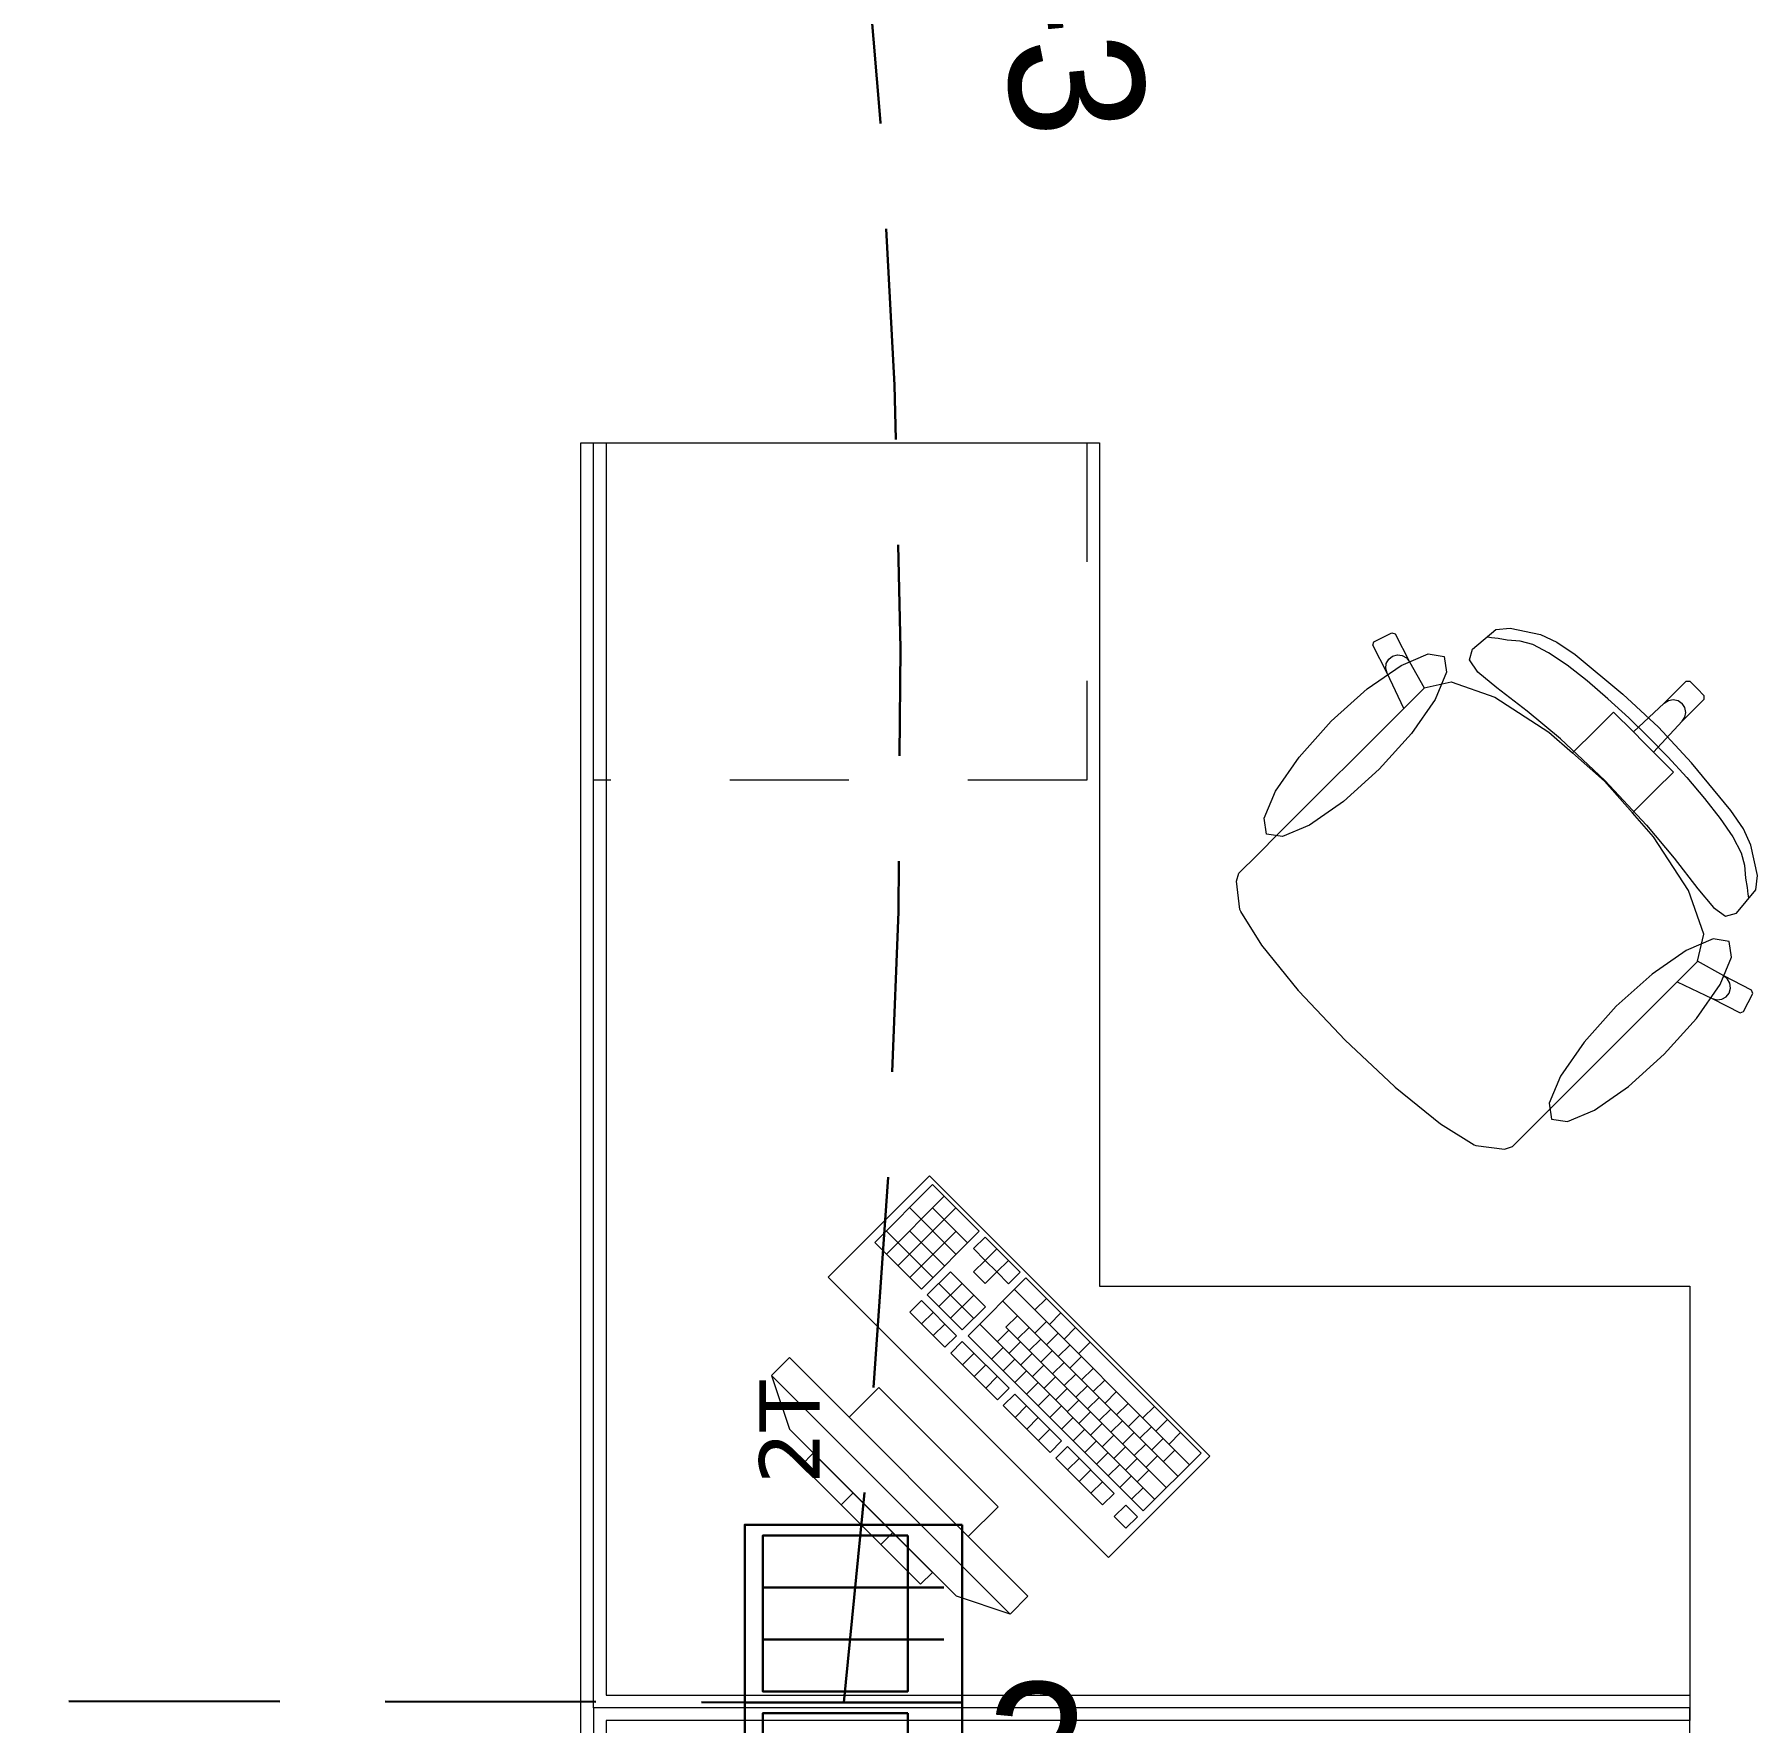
# Model space of a CAD drawing. Header units: inches. Extents: x -19 to 5698, y -728 to 92.
# Drawn here: x 119.938 to 121.981, y 12.084 to 14.085 of the extents above; entities that cross this region are included whole.
import ezdxf

# ---------------------------------------------------------------- set-up
doc = ezdxf.new("R2010")
doc.units = ezdxf.units.IN
doc.header["$MEASUREMENT"] = 0
for name, pattern in [('CONTINUA', [0]), ('HIDDEN', [0.375, 0.25, -0.125]), ('Rayas', [0.282222, 0.141111, -0.141111])]:
    doc.linetypes.add(name, pattern=pattern)
doc.layers.get('0').update_dxf_attribs({"color": 61})
for name, color, linetype, lineweight in [('00 conduct tomacorr', 120, 'HIDDEN', 30), ('00 IE CKTO ILUMINACION', 3, 'Continuous', 50), ('00 IE LUZ EMERGENCIA', 253, 'Continuous', 0)]:
    doc.layers.add(name, color=color, linetype=linetype, lineweight=lineweight)
doc.layers.add('Interior - Mobiliario', color=7, linetype='Continuous')
doc.styles.add('Annotative', font='arial.ttf')

# ---------------------------------------------------------------- blocks, each defined once
blk = doc.blocks.new('CAJA POP UP 6 MODULOS')
at = {"layer": '00 conduct tomacorr', "linetype": 'Continuous'}
for p, q in [((-0.095, -0.165), (-0.095, -0.0151)), ((-0.052, -0.165), (-0.052, -0.0151)), ((0.052, -0.165), (0.052, -0.0151)), ((0.095, -0.165), (0.095, -0.0151)), ((0, -0.165), (0, -0.18))]:
    blk.add_line(p, q, dxfattribs=at)
for points in [[(-0.147, 0), (0.147, 0), (0.147, -0.18), (-0.147, -0.18)], [(0, 0), (0.147, 0), (0.147, -0.18), (0, -0.18)]]:
    blk.add_lwpolyline(points, close=True, dxfattribs=at)
for points in [[(-0.138, -0.045), (-0.009, -0.045), (-0.009, -0.165), (-0.138, -0.165), (-0.138, -0.045)], [(0.009, -0.045), (0.138, -0.045), (0.138, -0.165), (0.009, -0.165), (0.009, -0.045)]]:
    blk.add_lwpolyline(points, dxfattribs=at)
at = {"color": 1, "insert": (-0.1807, -0.168), "char_height": 0.05, "attachment_point": 1, "rotation": 180}
blk.add_mtext_dynamic_manual_height_columns('{\\fVerdana|b0|i0|c0|p34;2T}', width=0.000481, gutter_width=0.1561, heights=[0], dxfattribs=at)

msp = doc.modelspace()

# ---------------------------------------------------------------- linework, layer by layer
at = {"layer": '00 conduct tomacorr'}
msp.add_line((106.4788, 12.1324), (120.8975, 12.1077, 0.0001), dxfattribs=at)
msp.add_arc((110.7323, 13.2822, 0.0001), 10.2329, 353.40927, 21.40637, dxfattribs=at)
at = {"layer": 'Interior - Mobiliario', "color": 175, "linetype": 'Continuous', "lineweight": 13}
for p, q in [((120.586, 13.6013), (120.616, 13.6013)), ((120.586, 12.1163), (120.586, 13.6013)), ((120.616, 13.6013), (120.616, 12.1163)), ((121.5251, 13.3611), (121.5264, 13.3651)), ((121.5264, 13.3651), (121.5478, 13.3759)), ((121.5478, 13.3759), (121.5518, 13.3746)), ((121.5518, 13.3746), (121.5688, 13.3415)), ((121.6432, 13.3566), (121.671, 13.3798)), ((121.6658, 13.3701), (121.6613, 13.3709)), ((121.6738, 13.3693), (121.6658, 13.3701)), ((121.671, 13.3798), (121.6878, 13.3816)), ((121.6846, 13.3673), (121.6738, 13.3693)), ((121.7, 13.3661), (121.6846, 13.3673)), ((121.6878, 13.3816), (121.724, 13.3739)), ((121.7147, 13.3622), (121.7, 13.3661)), ((121.724, 13.3739), (121.7432, 13.3649)), ((121.7432, 13.3649), (121.7649, 13.35)), ((121.5421, 13.328), (121.5251, 13.3611)), ((121.5411, 13.3394), (121.544, 13.3445)), ((121.544, 13.3445), (121.5486, 13.3481)), ((121.5486, 13.3481), (121.5542, 13.3497)), ((121.5542, 13.3497), (121.56, 13.349)), ((121.56, 13.349), (121.5652, 13.3461)), ((121.5652, 13.3461), (121.5688, 13.3415)), ((121.6398, 13.3437), (121.6432, 13.3566)), ((121.7336, 13.3523), (121.7147, 13.3622)), ((121.7554, 13.3374), (121.7336, 13.3523)), ((121.7649, 13.35), (121.8216, 13.3032)), ((121.5405, 13.3336), (121.5411, 13.3394)), ((121.5421, 13.328), (121.5405, 13.3336)), ((121.5617, 13.2862), (121.5421, 13.328)), ((121.5688, 13.3415), (121.5861, 13.3105)), ((121.6498, 13.3293), (121.6398, 13.3437)), ((121.6721, 13.3107), (121.6498, 13.3293)), ((121.7792, 13.3188), (121.7554, 13.3374)), ((121.5859, 13.3104), (121.5617, 13.2862)), ((121.5859, 13.3104), (121.5861, 13.3105)), ((121.5861, 13.3105), (121.6181, 13.3179)), ((121.6181, 13.3179), (121.67, 13.2996)), ((121.7082, 13.2828), (121.6721, 13.3107)), ((121.8039, 13.2977), (121.7792, 13.3188)), ((121.8216, 13.3032), (121.8638, 13.2641)), ((121.8707, 13.2923), (121.8968, 13.3184)), ((121.8968, 13.3184), (121.901, 13.3184)), ((121.901, 13.3184), (121.9096, 13.3098)), ((121.9181, 13.3013), (121.9096, 13.3098)), ((121.4138, 13.1383), (121.5617, 13.2862)), ((121.67, 13.2996), (121.7339, 13.2582)), ((121.7476, 13.2501), (121.7082, 13.2828)), ((121.8286, 13.2751), (121.8039, 13.2977)), ((121.8342, 13.2583), (121.8707, 13.2923)), ((121.8707, 13.2923), (121.8756, 13.2956)), ((121.8756, 13.2956), (121.8813, 13.2967)), ((121.8813, 13.2967), (121.8871, 13.2955)), ((121.8871, 13.2955), (121.892, 13.2922)), ((121.892, 13.271), (121.9181, 13.2971)), ((121.8952, 13.2873), (121.892, 13.2922)), ((121.8964, 13.2816), (121.8952, 13.2873)), ((121.9181, 13.2971), (121.9181, 13.3013)), ((121.7894, 13.2608), (121.8105, 13.282)), ((121.8105, 13.282), (121.8342, 13.2583)), ((121.852, 13.2523), (121.8286, 13.2751)), ((121.8581, 13.2344), (121.892, 13.271)), ((121.9029, 13.2219), (121.8638, 13.2641)), ((121.892, 13.271), (121.8953, 13.2758)), ((121.8953, 13.2758), (121.8964, 13.2816)), ((121.7339, 13.2582), (121.762, 13.2334)), ((121.8003, 13.2006), (121.7476, 13.2501)), ((121.762, 13.2334), (121.7894, 13.2608)), ((121.8342, 13.2583), (121.8461, 13.2464)), ((121.8581, 13.2344), (121.8461, 13.2464)), ((121.852, 13.2523), (121.8749, 13.2288)), ((121.762, 13.2334), (121.7999, 13.2001)), ((121.8817, 13.2108), (121.8581, 13.2344)), ((121.8749, 13.2288), (121.8974, 13.2042)), ((121.9497, 13.1652), (121.9029, 13.2219)), ((121.8605, 13.1897), (121.8817, 13.2108)), ((121.8974, 13.2042), (121.9186, 13.1795)), ((121.8332, 13.1623), (121.7999, 13.2001)), ((121.8003, 13.2006), (121.8498, 13.1478)), ((121.8332, 13.1623), (121.8605, 13.1897)), ((121.858, 13.1341), (121.8332, 13.1623)), ((121.9186, 13.1795), (121.9372, 13.1557)), ((121.9646, 13.1435), (121.9497, 13.1652)), ((121.8498, 13.1478), (121.8825, 13.1085)), ((121.9372, 13.1557), (121.952, 13.1338)), ((121.9736, 13.1242), (121.9646, 13.1435)), ((121.3883, 13.1128), (121.4138, 13.1383)), ((121.8993, 13.0703), (121.858, 13.1341)), ((121.952, 13.1338), (121.962, 13.115)), ((121.9814, 13.0881), (121.9736, 13.1242)), ((121.3664, 13.0909), (121.3883, 13.1128)), ((121.8825, 13.1085), (121.9104, 13.0724)), ((121.962, 13.115), (121.9659, 13.1002)), ((121.9659, 13.1002), (121.967, 13.0848)), ((121.3635, 13.0816), (121.3664, 13.0909)), ((121.3675, 13.0477), (121.3635, 13.0816)), ((121.967, 13.0848), (121.9691, 13.0741)), ((121.9795, 13.0713), (121.9814, 13.0881)), ((121.9176, 13.0184), (121.8993, 13.0703)), ((121.9104, 13.0724), (121.929, 13.0501)), ((121.9563, 13.0435), (121.9795, 13.0713)), ((121.9691, 13.0741), (121.9698, 13.066)), ((121.9698, 13.066), (121.9706, 13.0615)), ((121.3684, 13.0455), (121.3675, 13.0477)), ((121.3933, 13.0055), (121.3684, 13.0455)), ((121.929, 13.0501), (121.9434, 13.0401)), ((121.9434, 13.0401), (121.9563, 13.0435)), ((121.9102, 12.9864), (121.9176, 13.0184)), ((121.4369, 12.9518), (121.3933, 13.0055)), ((121.9101, 12.9862), (121.8859, 12.962)), ((121.9101, 12.9862), (121.9102, 12.9864)), ((121.9412, 12.9691), (121.9102, 12.9864)), ((121.7381, 12.8141), (121.8859, 12.962)), ((121.8859, 12.962), (121.9277, 12.9424)), ((121.9458, 12.9654), (121.9412, 12.9691)), ((121.9743, 12.9521), (121.9412, 12.9691)), ((121.9487, 12.9603), (121.9458, 12.9654)), ((121.9494, 12.9545), (121.9487, 12.9603)), ((121.4375, 12.951), (121.4369, 12.9518)), ((121.4924, 12.8927), (121.4375, 12.951)), ((121.9277, 12.9424), (121.9333, 12.9408)), ((121.9277, 12.9424), (121.9608, 12.9254)), ((121.9333, 12.9408), (121.9392, 12.9414)), ((121.9392, 12.9414), (121.9443, 12.9443)), ((121.9443, 12.9443), (121.9479, 12.9488)), ((121.9479, 12.9488), (121.9494, 12.9545)), ((121.9648, 12.9267), (121.9756, 12.9481)), ((121.9756, 12.9481), (121.9743, 12.9521)), ((121.9608, 12.9254), (121.9648, 12.9267)), ((121.4924, 12.8927), (121.5507, 12.8378)), ((121.5507, 12.8378), (121.5516, 12.8371)), ((121.5516, 12.8371), (121.6052, 12.7936)), ((121.7125, 12.7886), (121.7381, 12.8141)), ((121.6052, 12.7936), (121.6453, 12.7686)), ((121.6906, 12.7666), (121.7125, 12.7886)), ((121.6453, 12.7686), (121.6474, 12.7678)), ((121.6474, 12.7678), (121.6813, 12.7638)), ((121.6813, 12.7638), (121.6906, 12.7666)), ((121.003, 12.7217), (120.9344, 12.6531)), ((121.0583, 12.6663), (121.003, 12.7217)), ((121.0168, 12.7079), (120.9482, 12.6393)), ((121.0306, 12.694), (120.9621, 12.6255)), ((121.0309, 12.6389), (120.9755, 12.6943)), ((121.0446, 12.6526), (121.0031, 12.6942)), ((120.9344, 12.6531), (120.9898, 12.5978)), ((121.0035, 12.6115), (120.9481, 12.6669)), ((121.0172, 12.6252), (120.9757, 12.6667)), ((121.0308, 12.6665), (120.9759, 12.6116)), ((120.9898, 12.5978), (121.0583, 12.6663)), ((121.0653, 12.6594), (121.0516, 12.6457)), ((121.1068, 12.6179), (121.0653, 12.6594)), ((121.0516, 12.6457), (121.0654, 12.6318)), ((121.0654, 12.6318), (121.0517, 12.6181)), ((121.0791, 12.6456), (121.0654, 12.6318)), ((121.0792, 12.618), (121.0654, 12.6318)), ((121.093, 12.6317), (121.0792, 12.618)), ((121.0241, 12.6183), (120.9967, 12.5908)), ((121.0657, 12.5767), (121.0241, 12.6183)), ((121.1137, 12.6109), (121.0452, 12.5424)), ((121.0517, 12.6181), (121.0655, 12.6043)), ((121.0655, 12.6043), (121.0792, 12.618)), ((121.0792, 12.618), (121.0931, 12.6041)), ((121.0931, 12.6041), (121.1068, 12.6179)), ((121.3214, 12.4032), (121.1137, 12.6109)), ((120.9967, 12.5908), (121.0382, 12.5493)), ((121.052, 12.563), (121.0104, 12.6045)), ((121.038, 12.6044), (121.0105, 12.577)), ((121.0518, 12.5906), (121.0244, 12.5631)), ((121.3077, 12.3895), (121.1, 12.5972)), ((120.9898, 12.584), (120.9761, 12.5703)), ((120.9761, 12.5703), (121.0177, 12.5287)), ((121.0314, 12.5424), (120.9898, 12.584)), ((121.0037, 12.5701), (120.99, 12.5564)), ((121.0382, 12.5493), (121.0657, 12.5767)), ((121.294, 12.3758), (121.0863, 12.5835)), ((121.138, 12.5867), (121.1243, 12.573)), ((121.1553, 12.5694), (121.1416, 12.5557)), ((121.0175, 12.5563), (121.0038, 12.5426)), ((121.2666, 12.3484), (121.0589, 12.5561)), ((121.0934, 12.549), (121.0796, 12.5353)), ((121.1036, 12.5662), (121.0899, 12.5525)), ((121.2803, 12.3621), (121.0899, 12.5525)), ((121.1175, 12.5523), (121.1037, 12.5386)), ((121.1381, 12.5591), (121.1244, 12.5454)), ((121.1726, 12.5521), (121.1589, 12.5384)), ((121.0177, 12.5287), (121.0314, 12.5424)), ((121.0383, 12.5355), (121.0246, 12.5218)), ((121.0937, 12.4801), (121.0383, 12.5355)), ((121.0452, 12.5424), (121.2529, 12.3347)), ((121.0866, 12.5284), (121.0729, 12.5147)), ((121.1072, 12.5352), (121.0935, 12.5215)), ((121.1313, 12.5385), (121.1176, 12.5248)), ((121.1519, 12.5453), (121.1382, 12.5316)), ((121.1658, 12.5314), (121.1521, 12.5177)), ((121.1899, 12.5348), (121.1762, 12.5211)), ((120.8333, 12.5164), (120.8121, 12.4952)), ((121.1161, 12.2336), (120.8333, 12.5164)), ((121.0246, 12.5218), (121.08, 12.4664)), ((121.0522, 12.5217), (121.0384, 12.5079)), ((121.066, 12.5078), (121.0523, 12.4941)), ((121.1004, 12.5145), (121.0867, 12.5008)), ((121.1211, 12.5213), (121.1073, 12.5076)), ((121.1349, 12.5075), (121.1212, 12.4938)), ((121.1452, 12.5247), (121.1314, 12.5109)), ((121.159, 12.5108), (121.1453, 12.4971)), ((121.1796, 12.5176), (121.1659, 12.5039)), ((120.8121, 12.4952), (121.0949, 12.2123)), ((120.8121, 12.4952), (120.8333, 12.4315)), ((121.0798, 12.494), (121.0661, 12.4803)), ((121.1143, 12.5007), (121.1006, 12.487)), ((121.1281, 12.4868), (121.1144, 12.4731)), ((121.1488, 12.4936), (121.135, 12.4799)), ((121.1729, 12.497), (121.1591, 12.4832)), ((121.1935, 12.5037), (121.1798, 12.49)), ((121.2073, 12.4899), (121.1936, 12.4762)), ((120.9394, 12.481), (120.904, 12.4457)), ((121.0808, 12.3396), (120.9394, 12.481)), ((121.08, 12.4664), (121.0937, 12.4801)), ((121.1006, 12.4732), (121.0869, 12.4595)), ((121.156, 12.4178), (121.1006, 12.4732)), ((121.142, 12.473), (121.1282, 12.4593)), ((121.1626, 12.4798), (121.1489, 12.4661)), ((121.1764, 12.4659), (121.1627, 12.4522)), ((121.1867, 12.4831), (121.173, 12.4694)), ((121.2005, 12.4693), (121.1868, 12.4556)), ((121.2212, 12.4761), (121.2075, 12.4623)), ((120.904, 12.4457), (121.0454, 12.3043)), ((121.0869, 12.4595), (121.1423, 12.4041)), ((121.1145, 12.4593), (121.1008, 12.4456)), ((121.1283, 12.4455), (121.1146, 12.4318)), ((121.1558, 12.4591), (121.1421, 12.4454)), ((121.1697, 12.4453), (121.1559, 12.4316)), ((121.1903, 12.4521), (121.1766, 12.4384)), ((121.2144, 12.4554), (121.2007, 12.4417)), ((121.235, 12.4622), (121.2213, 12.4485)), ((121.2489, 12.4484), (121.2352, 12.4346)), ((121.2661, 12.4586), (121.2523, 12.4449)), ((121.0313, 12.2336), (120.8333, 12.4315)), ((121.1422, 12.4317), (121.1284, 12.4179)), ((121.1835, 12.4315), (121.1698, 12.4177)), ((121.2041, 12.4382), (121.1904, 12.4245)), ((121.218, 12.4244), (121.2043, 12.4107)), ((121.2282, 12.4416), (121.2145, 12.4279)), ((121.2421, 12.4277), (121.2284, 12.414)), ((121.2627, 12.4345), (121.249, 12.4208)), ((121.2816, 12.443), (121.2679, 12.4293)), ((121.2972, 12.4275), (121.2835, 12.4137)), ((121.1423, 12.4041), (121.156, 12.4178)), ((121.1629, 12.4109), (121.1492, 12.3972)), ((121.2183, 12.3555), (121.1629, 12.4109)), ((121.1974, 12.4176), (121.1836, 12.4039)), ((121.2112, 12.4038), (121.1975, 12.39)), ((121.2318, 12.4105), (121.2181, 12.3968)), ((121.2559, 12.4139), (121.2422, 12.4002)), ((121.2766, 12.4207), (121.2629, 12.407)), ((121.2904, 12.4068), (121.2767, 12.3931)), ((120.8616, 12.4033), (120.8474, 12.3891)), ((120.8474, 12.3891), (120.9888, 12.2477)), ((121.003, 12.2618), (120.8616, 12.4033)), ((121.1492, 12.3972), (121.2046, 12.3418)), ((121.1768, 12.397), (121.1631, 12.3833)), ((121.225, 12.3899), (121.2113, 12.3762)), ((121.2457, 12.3967), (121.232, 12.383)), ((121.2529, 12.3347), (121.3214, 12.4032)), ((121.2698, 12.4), (121.2561, 12.3863)), ((121.1906, 12.3832), (121.1769, 12.3695)), ((121.2045, 12.3693), (121.1908, 12.3556)), ((121.2389, 12.3761), (121.2252, 12.3623)), ((121.2595, 12.3829), (121.2458, 12.3691)), ((120.9087, 12.3561), (120.8946, 12.342)), ((121.2046, 12.3418), (121.2183, 12.3555)), ((121.2527, 12.3622), (121.239, 12.3485)), ((121.0454, 12.3043), (121.0808, 12.3396)), ((121.2322, 12.3416), (121.2185, 12.3279)), ((121.2185, 12.3279), (121.2323, 12.3141)), ((121.246, 12.3278), (121.2322, 12.3416)), ((121.2323, 12.3141), (121.246, 12.3278)), ((120.9559, 12.309), (120.9417, 12.2948)), ((120.9888, 12.2477), (121.003, 12.2618)), ((121.0949, 12.2123), (121.0313, 12.2336)), ((121.0949, 12.2123), (121.1161, 12.2336)), ((120.586, 12.0863), (120.586, 12.1163)), ((120.616, 12.1163), (121.901, 12.1163)), ((121.901, 12.1163), (121.901, 12.0863)), ((120.586, 10.6013), (120.586, 12.0863)), ((120.616, 12.0863), (120.616, 10.6013)), ((121.901, 12.0863), (120.616, 12.0863))]:
    msp.add_line(p, q, dxfattribs=at)
at = {"layer": 'Interior - Mobiliario', "color": 175, "linetype": 'Rayas', "lineweight": 13}
for p, q in [((121.186, 13.6013), (121.186, 13.2013)), ((121.186, 13.2013), (120.601, 13.2013))]:
    msp.add_line(p, q, dxfattribs=at)
at = {"layer": 'Interior - Mobiliario', "color": 175, "linetype": 'Continuous', "lineweight": 13, "flags": 128}
for points in [[(120.601, 12.1013), (120.601, 13.6013), (121.201, 13.6013), (121.201, 12.6013), (121.901, 12.6013), (121.901, 12.1013)], [(121.4759, 13.2711), (121.5184, 13.3093), (121.5587, 13.3373), (121.5908, 13.3509), (121.6097, 13.348), (121.6126, 13.3291), (121.599, 13.297), (121.571, 13.2567), (121.5328, 13.2142), (121.4903, 13.176), (121.45, 13.148), (121.4179, 13.1344), (121.399, 13.1373), (121.3961, 13.1562), (121.4097, 13.1883), (121.4377, 13.2286)], [(121.8708, 12.8762), (121.909, 12.9187), (121.937, 12.959), (121.9506, 12.9911), (121.9477, 13.01), (121.9288, 13.0129), (121.8967, 12.9993), (121.8564, 12.9712), (121.8139, 12.9331), (121.7757, 12.8906), (121.7477, 12.8503), (121.7341, 12.8182), (121.737, 12.7993), (121.7559, 12.7964), (121.788, 12.81), (121.8283, 12.838)], [(121.2116, 12.2795), (121.3318, 12.3997), (120.9995, 12.7321), (120.8792, 12.6119)], [(120.601, 12.1013), (120.601, 10.6013), (121.201, 10.6013), (121.201, 11.6013), (121.901, 11.6013), (121.901, 12.1013)]]:
    msp.add_lwpolyline(points, close=True, dxfattribs=at)

# ---------------------------------------------------------------- block references
at = {"layer": '00 conduct tomacorr', "xscale": 1.432830642179531, "yscale": 1.432830642179531, "zscale": 1.432830642179531, "rotation": 269.9999999999999}
msp.add_blockref('CAJA POP UP 6 MODULOS', (121.0381, 12.1077), dxfattribs=at)

# ---------------------------------------------------------------- texts
at = {"layer": '00 IE CKTO ILUMINACION', "color": 4, "linetype": 'CONTINUA', "lineweight": 15}
msp.add_text('C-3', height=0.15962, rotation=275.5677, dxfattribs=at).set_placement((121.0669, 14.3013, 0))
at = {"layer": '00 IE LUZ EMERGENCIA', "style": 'Annotative'}
msp.add_attdef('2', (121.0663, 11.9754), '', height=0.1562, dxfattribs=at)

doc.saveas('drawing.dxf')
